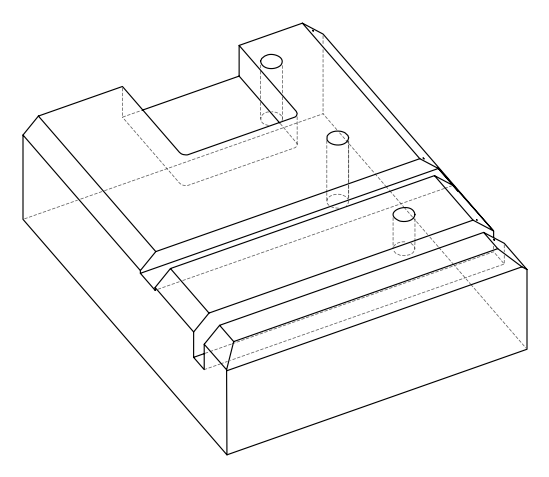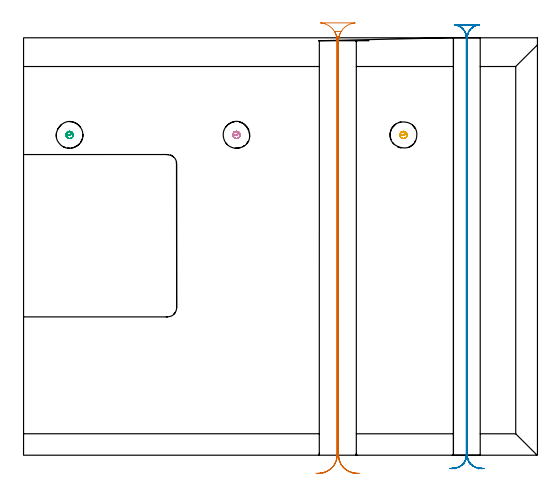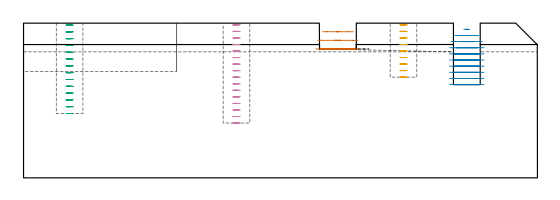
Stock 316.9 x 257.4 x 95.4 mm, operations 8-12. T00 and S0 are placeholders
(PLAN: 12 operations, 4 tool changes, 102.9 min)
(1 AREA_MILL | FG_CHAMFER_SURFACE | UGT0205_001 | 14.19 min | 42423 mm3)
(2 AREA_MILL_1 | FG_CHAMFER_SURFACE_1 | UGT0205_001 | 2.66 min | 6412 mm3)
(3 AREA_MILL_2 | FG_CHAMFER_SURFACE_2 | UGT0205_001 | 7.56 min | 16485 mm3)
(4 AREA_MILL_3 | FG_CHAMFER_SURFACE_3 | UGT0205_001 | 1.92 min | 6497 mm3)
(5 AREA_MILL_4 | FG_CHAMFER_SURFACE_4 | UGT0205_001 | 9.9 min | 21924 mm3)
(6 AREA_MILL_5 | FG_CHAMFER_SURFACE_5 | UGT0205_001 | 1.42 min | 2808 mm3)
(7 MILL_SLOT | SLOT_PARTIAL_RECTANGULAR | NXT0201_010 | Follow Part, ap 2.5, ae 75% | 46.78 min | 282148 mm3)
(8 MILL_RECTANGULAR_SLOT | SLOT_RECTANGULAR | UGT0201_105 | Follow Part, ap 5.5, ae 75% | 3.48 min | 88865 mm3)
(9 MILL_RECTANGULAR_SLOT_1 | SLOT_RECTANGULAR_1 | NXT0201_012 | Follow Part, ap 4, ae 75% | 11.58 min | 157692 mm3)
(10 MILL_BLIND_HOLE_FROM_SOLID_MATERIAL | STEP1POCKET | NXT0201_011 | Spiral | 1.23 min | 11779 mm3)
(11 MILL_BLIND_HOLE_FROM_SOLID_MATERIAL_1 | STEP1POCKET_1 | NXT0201_011 | Spiral | 1.41 min | 13018 mm3)
(12 MILL_BLIND_HOLE_FROM_SOLID_MATERIAL_2 | STEP1POCKET_2 | NXT0201_011 | Spiral | 0.79 min | 7021 mm3)
(TOOL UGT0205_001 | Chamfer Mill 20 x 3 x 45 deg. | D20 FL50 Z2)
(TOOL NXT0201_010 | ENDMILL 10mm [2P460-1000-NA 1630] | D10 FL30 Z6)
(TOOL UGT0201_105 | End Mill 22 mm | D22 FL25 Z2)
(TOOL NXT0201_012 | ENDMILL 16mm [2P460-1600-NA 1630] | D16 FL38 Z6)
(TOOL NXT0201_011 | ENDMILL 12mm [2P460-1200-NA 1630] | D12 FL38 Z6)
(OP 8 MILL_RECTANGULAR_SLOT)
G17 G21 G94 G90
T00 M6
G54
G17 G0 G90 X203.28 Y-11.239 S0 M3
G43 Z105.4 H0
Z90.1
G94 G1 X200.56 Y-9.973 F250.
G2 X194.2 Y0. R11. F500.
G1 Y255.6
G2 X194.488 Y258.1 R11.
G1 X193.112
G2 X193.4 Y255.6 R11.
G1 Y0.
G2 X187.041 Y-9.973 R11.
G1 X184.321 Y-11.239 F250.
G0 X206.162 Y-11.361 Z84.8
G1 X203.212 Y-10.819
G2 X194.2 Y0. R11. F500.
G1 Y255.6
G2 X195.792 Y261.3 R11.
G1 X191.808
G2 X193.4 Y255.6 R11.
G1 Y0.
G2 X184.407 Y-10.815 R11.
G1 X181.458 Y-11.363 F250.
G0 X207.38 Y-11.191 Z79.5
G1 X204.388 Y-10.97
G2 X194.2 Y0. R11. F500.
G1 Y255.6
G2 X204.325 Y266.565 R11.
G1 Y266.595
X183.275
Y266.565
G2 X193.4 Y255.6 R11.
G1 Y0.
G2 X183.212 Y-10.97 R11.
G1 X180.22 Y-11.191 F250.
G0 Z105.4
M5
M2
(OP 9 MILL_RECTANGULAR_SLOT_1)
G17 G21 G94 G90
T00 M6
G54
G17 G0 G90 X275.215 Y-5.677 S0 M3
G43 Z105.4 H1
Z91.61
G94 G1 X274.136 Y-2.878 F250.
G2 X273.6 Y0. R8. F500.
G1 Y255.816
G3 X273.1 Y255.817 R8.
G1 Y0.
G2 X272.564 Y-2.88 R8.
G1 X271.484 Y-5.679 F250.
G0 Z105.4
X280.816 Y-8.508
Z87.82
G1 X278.115 Y-7.201
G2 X273.6 Y0. R8. F500.
G1 Y257.4
G2 X273.906 Y259.59 R8.
G3 X272.794 Y259.591 R8.
G2 X273.1 Y257.4 R8.
G1 Y0.
G2 X268.581 Y-7.203 R8.
G1 X265.879 Y-8.508 F250.
G0 X282.952 Y-8.436 Z84.03
G1 X280.011 Y-7.841
G2 X273.6 Y0. R8. F500.
G1 Y257.4
G2 X277.754 Y264.415 R8.
G3 X273.907 Y265.4 R8.
G1 X272.791
G3 X268.946 Y264.415 R8.
G2 X273.1 Y257.4 R8.
G1 Y0.
G2 X266.696 Y-7.839 R8.
G1 X263.757 Y-8.438 F250.
G0 X283.897 Y-8.23 Z80.24
G1 X280.908 Y-7.97
G2 X273.6 Y0. R8. F500.
G1 Y257.4
G2 X279.643 Y265.157 R8.
G1 X279.65 Y265.186
G3 X277.812 Y265.4 R8.
G1 X268.839
G3 X267.027 Y265.192 R8.
G1 X267.034 Y265.163
G2 X273.1 Y257.4 R8.
G1 Y0.
G2 X265.792 Y-7.97 R8.
G1 X262.803 Y-8.23 F250.
G0 X283.897 Z76.45
G1 X280.908 Y-7.97
G2 X273.6 Y0. R8. F500.
G1 Y257.4
G2 X280.908 Y265.37 R8.
G1 Y265.4
X265.792
Y265.37
G2 X273.1 Y257.4 R8.
G1 Y0.
G2 X265.792 Y-7.97 R8.
G1 X262.803 Y-8.23 F250.
G0 X283.897 Z72.66
G1 X280.908 Y-7.97
G2 X273.6 Y0. R8. F500.
G1 Y257.4
G2 X280.908 Y265.37 R8.
G1 Y265.4
X265.792
Y265.37
G2 X273.1 Y257.4 R8.
G1 Y0.
G2 X265.792 Y-7.97 R8.
G1 X262.803 Y-8.23 F250.
G0 X283.897 Z68.87
G1 X280.908 Y-7.97
G2 X273.6 Y0. R8. F500.
G1 Y257.4
G2 X280.908 Y265.37 R8.
G1 Y265.4
X265.792
Y265.37
G2 X273.1 Y257.4 R8.
G1 Y0.
G2 X265.792 Y-7.97 R8.
G1 X262.803 Y-8.23 F250.
G0 X283.897 Z65.08
G1 X280.908 Y-7.97
G2 X273.6 Y0. R8. F500.
G1 Y257.4
G2 X280.908 Y265.37 R8.
G1 Y265.4
X265.792
Y265.37
G2 X273.1 Y257.4 R8.
G1 Y0.
G2 X265.792 Y-7.97 R8.
G1 X262.803 Y-8.23 F250.
G0 X283.897 Z61.29
G1 X280.908 Y-7.97
G2 X273.6 Y0. R8. F500.
G1 Y257.4
G2 X280.908 Y265.37 R8.
G1 Y265.4
X265.792
Y265.37
G2 X273.1 Y257.4 R8.
G1 Y0.
G2 X265.792 Y-7.97 R8.
G1 X262.803 Y-8.23 F250.
G0 X283.897 Z57.5
G1 X280.908 Y-7.97
G2 X273.6 Y0. R8. F500.
G1 Y257.4
G2 X280.908 Y265.37 R8.
G1 Y265.4
X265.792
Y265.37
G2 X273.1 Y257.4 R8.
G1 Y0.
G2 X265.792 Y-7.97 R8.
G1 X262.803 Y-8.23 F250.
G0 Z105.4
M5
M2
(OP 10 MILL_BLIND_HOLE_FROM_SOLID_MATERIAL)
G17 G21 G94 G90
T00 M6
G54
G17 G0 G90 X28.4 Y197.5 S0 M3
G43 Z105.4 H1
Z94.207
G94 G3 X29.078 Y199.022 R0.912 F250.
X26.928 Y199.135 R1.522
X26.765 Y196.028 R2.2
X26.928 Y199.135 R-2.2
X26.846 Y197.581 R1.1
X28.4 Y197.5 R1.1
G0 Z90.014
G3 X29.078 Y199.022 R0.912
X26.928 Y199.135 R1.522
X26.765 Y196.028 R2.2
X26.928 Y199.135 R-2.2
X26.846 Y197.581 R1.1
X28.4 Y197.5 R1.1
G0 Z85.821
G3 X29.078 Y199.022 R0.912
X26.928 Y199.135 R1.522
X26.765 Y196.028 R2.2
X26.928 Y199.135 R-2.2
X26.846 Y197.581 R1.1
X28.4 Y197.5 R1.1
G0 Z81.629
G3 X29.078 Y199.022 R0.912
X26.928 Y199.135 R1.522
X26.765 Y196.028 R2.2
X26.928 Y199.135 R-2.2
X26.846 Y197.581 R1.1
X28.4 Y197.5 R1.1
G0 Z77.436
G3 X29.078 Y199.022 R0.912
X26.928 Y199.135 R1.522
X26.765 Y196.028 R2.2
X26.928 Y199.135 R-2.2
X26.846 Y197.581 R1.1
X28.4 Y197.5 R1.1
G0 Z73.243
G3 X29.078 Y199.022 R0.912
X26.928 Y199.135 R1.522
X26.765 Y196.028 R2.2
X26.928 Y199.135 R-2.2
X26.846 Y197.581 R1.1
X28.4 Y197.5 R1.1
G0 Z69.05
G3 X29.078 Y199.022 R0.912
X26.928 Y199.135 R1.522
X26.765 Y196.028 R2.2
X26.928 Y199.135 R-2.2
X26.846 Y197.581 R1.1
X28.4 Y197.5 R1.1
G0 Z64.857
G3 X29.078 Y199.022 R0.912
X26.928 Y199.135 R1.522
X26.765 Y196.028 R2.2
X26.928 Y199.135 R-2.2
X26.846 Y197.581 R1.1
X28.4 Y197.5 R1.1
G0 Z60.664
G3 X29.078 Y199.022 R0.912
X26.928 Y199.135 R1.522
X26.765 Y196.028 R2.2
X26.928 Y199.135 R-2.2
X26.846 Y197.581 R1.1
X28.4 Y197.5 R1.1
G0 Z56.471
G3 X29.078 Y199.022 R0.912
X26.928 Y199.135 R1.522
X26.765 Y196.028 R2.2
X26.928 Y199.135 R-2.2
X26.846 Y197.581 R1.1
X28.4 Y197.5 R1.1
G0 Z52.279
G3 X29.078 Y199.022 R0.912
X26.928 Y199.135 R1.522
X26.765 Y196.028 R2.2
X26.928 Y199.135 R-2.2
X26.846 Y197.581 R1.1
X28.4 Y197.5 R1.1
G0 Z48.086
G3 X29.078 Y199.022 R0.912
X26.928 Y199.135 R1.522
X26.765 Y196.028 R2.2
X26.928 Y199.135 R-2.2
X26.846 Y197.581 R1.1
X28.4 Y197.5 R1.1
G0 Z43.893
G3 X29.078 Y199.022 R0.912
X26.928 Y199.135 R1.522
X26.765 Y196.028 R2.2
X26.928 Y199.135 R-2.2
X26.846 Y197.581 R1.1
X28.4 Y197.5 R1.1
G0 Z39.7
G3 X29.078 Y199.022 R0.912
X26.928 Y199.135 R1.522
X26.765 Y196.028 R2.2
X26.928 Y199.135 R-2.2
X26.846 Y197.581 R1.1
X28.4 Y197.5 R1.1
G0 Z105.4
M5
M2
(OP 11 MILL_BLIND_HOLE_FROM_SOLID_MATERIAL_1)
G17 G21 G94 G90
T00 M6
G54
G17 G0 G90 X131.3 Y197.5 S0 M3
G43 Z105.4 H1
Z94.363
G94 G3 X131.978 Y199.022 R0.912 F250.
X129.828 Y199.135 R1.522
X129.665 Y196.028 R2.2
X129.828 Y199.135 R-2.2
X129.746 Y197.581 R1.1
X131.3 Y197.5 R1.1
G0 Z90.325
G3 X131.978 Y199.022 R0.912
X129.828 Y199.135 R1.522
X129.665 Y196.028 R2.2
X129.828 Y199.135 R-2.2
X129.746 Y197.581 R1.1
X131.3 Y197.5 R1.1
G0 Z86.288
G3 X131.978 Y199.022 R0.912
X129.828 Y199.135 R1.522
X129.665 Y196.028 R2.2
X129.828 Y199.135 R-2.2
X129.746 Y197.581 R1.1
X131.3 Y197.5 R1.1
G0 Z82.25
G3 X131.978 Y199.022 R0.912
X129.828 Y199.135 R1.522
X129.665 Y196.028 R2.2
X129.828 Y199.135 R-2.2
X129.746 Y197.581 R1.1
X131.3 Y197.5 R1.1
G0 Z78.213
G3 X131.978 Y199.022 R0.912
X129.828 Y199.135 R1.522
X129.665 Y196.028 R2.2
X129.828 Y199.135 R-2.2
X129.746 Y197.581 R1.1
X131.3 Y197.5 R1.1
G0 Z74.175
G3 X131.978 Y199.022 R0.912
X129.828 Y199.135 R1.522
X129.665 Y196.028 R2.2
X129.828 Y199.135 R-2.2
X129.746 Y197.581 R1.1
X131.3 Y197.5 R1.1
G0 Z70.138
G3 X131.978 Y199.022 R0.912
X129.828 Y199.135 R1.522
X129.665 Y196.028 R2.2
X129.828 Y199.135 R-2.2
X129.746 Y197.581 R1.1
X131.3 Y197.5 R1.1
G0 Z66.1
G3 X131.978 Y199.022 R0.912
X129.828 Y199.135 R1.522
X129.665 Y196.028 R2.2
X129.828 Y199.135 R-2.2
X129.746 Y197.581 R1.1
X131.3 Y197.5 R1.1
G0 Z62.063
G3 X131.978 Y199.022 R0.912
X129.828 Y199.135 R1.522
X129.665 Y196.028 R2.2
X129.828 Y199.135 R-2.2
X129.746 Y197.581 R1.1
X131.3 Y197.5 R1.1
G0 Z58.025
G3 X131.978 Y199.022 R0.912
X129.828 Y199.135 R1.522
X129.665 Y196.028 R2.2
X129.828 Y199.135 R-2.2
X129.746 Y197.581 R1.1
X131.3 Y197.5 R1.1
G0 Z53.988
G3 X131.978 Y199.022 R0.912
X129.828 Y199.135 R1.522
X129.665 Y196.028 R2.2
X129.828 Y199.135 R-2.2
X129.746 Y197.581 R1.1
X131.3 Y197.5 R1.1
G0 Z49.95
G3 X131.978 Y199.022 R0.912
X129.828 Y199.135 R1.522
X129.665 Y196.028 R2.2
X129.828 Y199.135 R-2.2
X129.746 Y197.581 R1.1
X131.3 Y197.5 R1.1
G0 Z45.913
G3 X131.978 Y199.022 R0.912
X129.828 Y199.135 R1.522
X129.665 Y196.028 R2.2
X129.828 Y199.135 R-2.2
X129.746 Y197.581 R1.1
X131.3 Y197.5 R1.1
G0 Z41.875
G3 X131.978 Y199.022 R0.912
X129.828 Y199.135 R1.522
X129.665 Y196.028 R2.2
X129.828 Y199.135 R-2.2
X129.746 Y197.581 R1.1
X131.3 Y197.5 R1.1
G0 Z37.838
G3 X131.978 Y199.022 R0.912
X129.828 Y199.135 R1.522
X129.665 Y196.028 R2.2
X129.828 Y199.135 R-2.2
X129.746 Y197.581 R1.1
X131.3 Y197.5 R1.1
G0 Z33.8
G3 X131.978 Y199.022 R0.912
X129.828 Y199.135 R1.522
X129.665 Y196.028 R2.2
X129.828 Y199.135 R-2.2
X129.746 Y197.581 R1.1
X131.3 Y197.5 R1.1
G0 Z105.4
M5
M2
(OP 12 MILL_BLIND_HOLE_FROM_SOLID_MATERIAL_2)
G17 G21 G94 G90
T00 M6
G54
G17 G0 G90 X234.3 Y197.5 S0 M3
G43 Z105.4 H1
Z94.367
G94 G3 X234.978 Y199.022 R0.912 F250.
X232.828 Y199.135 R1.522
X232.665 Y196.028 R2.2
X232.828 Y199.135 R-2.2
X232.746 Y197.581 R1.1
X234.3 Y197.5 R1.1
G0 Z90.333
G3 X234.978 Y199.022 R0.912
X232.828 Y199.135 R1.522
X232.665 Y196.028 R2.2
X232.828 Y199.135 R-2.2
X232.746 Y197.581 R1.1
X234.3 Y197.5 R1.1
G0 Z86.3
G3 X234.978 Y199.022 R0.912
X232.828 Y199.135 R1.522
X232.665 Y196.028 R2.2
X232.828 Y199.135 R-2.2
X232.746 Y197.581 R1.1
X234.3 Y197.5 R1.1
G0 Z82.267
G3 X234.978 Y199.022 R0.912
X232.828 Y199.135 R1.522
X232.665 Y196.028 R2.2
X232.828 Y199.135 R-2.2
X232.746 Y197.581 R1.1
X234.3 Y197.5 R1.1
G0 Z78.233
G3 X234.978 Y199.022 R0.912
X232.828 Y199.135 R1.522
X232.665 Y196.028 R2.2
X232.828 Y199.135 R-2.2
X232.746 Y197.581 R1.1
X234.3 Y197.5 R1.1
G0 Z74.2
G3 X234.978 Y199.022 R0.912
X232.828 Y199.135 R1.522
X232.665 Y196.028 R2.2
X232.828 Y199.135 R-2.2
X232.746 Y197.581 R1.1
X234.3 Y197.5 R1.1
G0 Z70.167
G3 X234.978 Y199.022 R0.912
X232.828 Y199.135 R1.522
X232.665 Y196.028 R2.2
X232.828 Y199.135 R-2.2
X232.746 Y197.581 R1.1
X234.3 Y197.5 R1.1
G0 Z66.133
G3 X234.978 Y199.022 R0.912
X232.828 Y199.135 R1.522
X232.665 Y196.028 R2.2
X232.828 Y199.135 R-2.2
X232.746 Y197.581 R1.1
X234.3 Y197.5 R1.1
G0 Z62.1
G3 X234.978 Y199.022 R0.912
X232.828 Y199.135 R1.522
X232.665 Y196.028 R2.2
X232.828 Y199.135 R-2.2
X232.746 Y197.581 R1.1
X234.3 Y197.5 R1.1
G0 Z105.4
M5
M2
